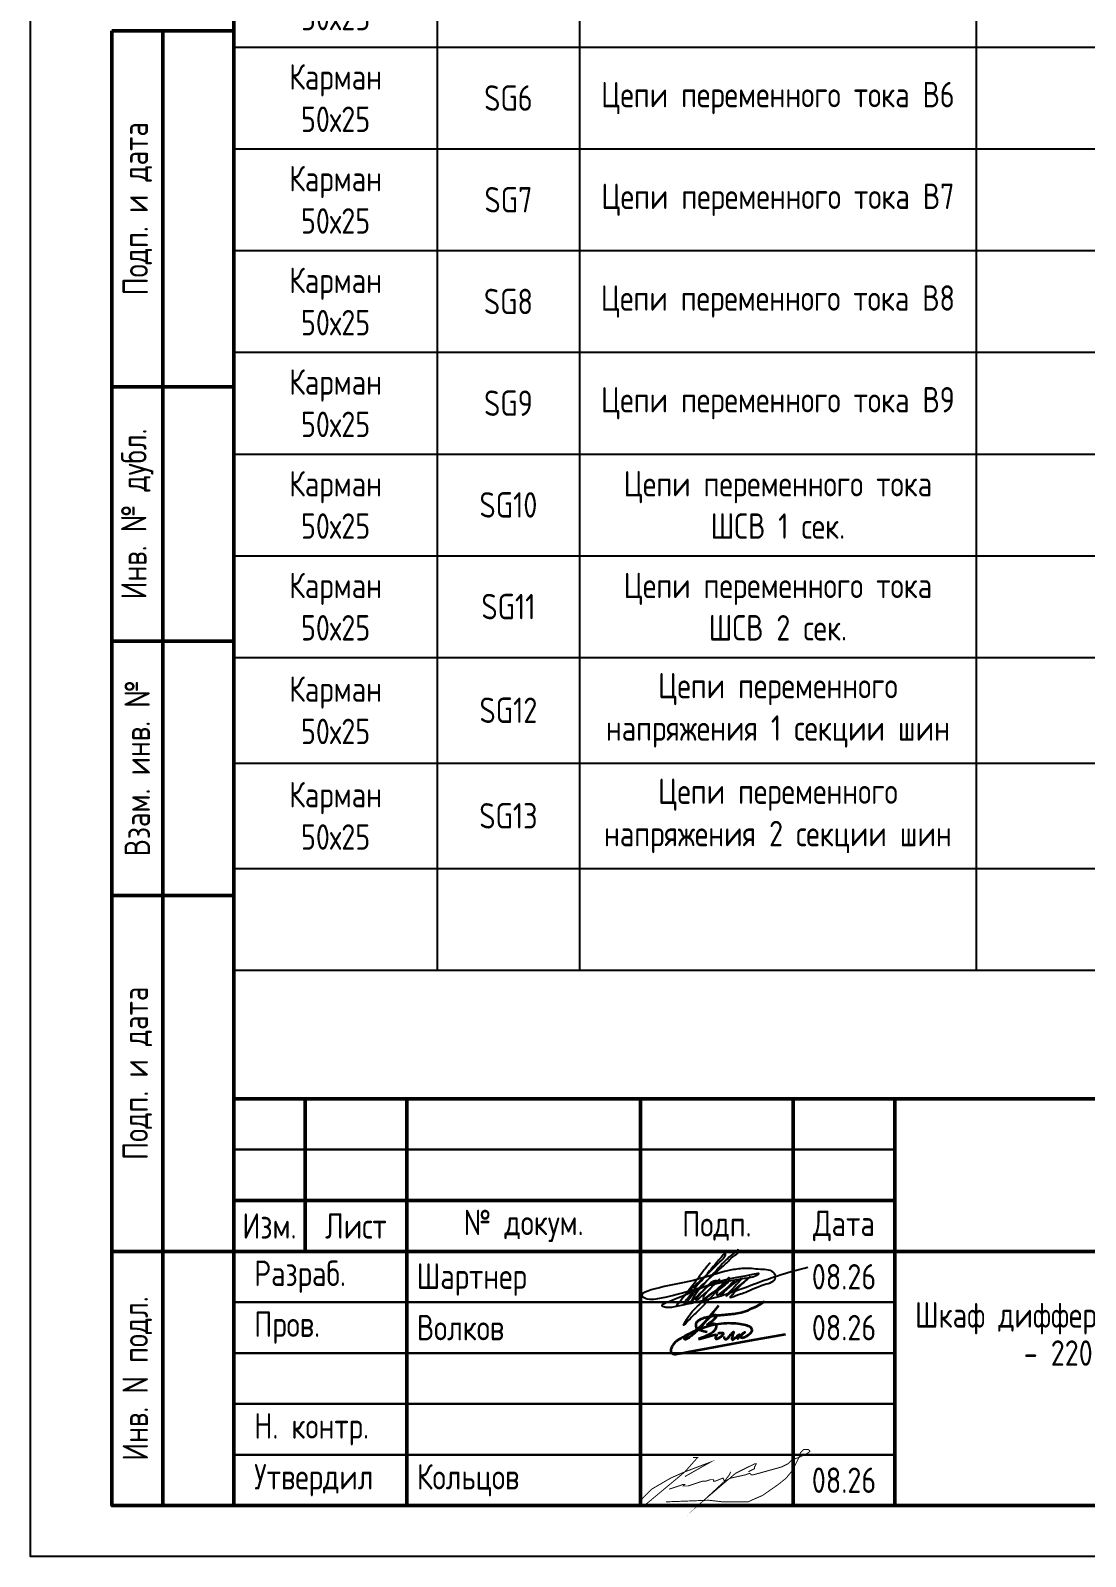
# Model space of a CAD drawing. Header units: millimetres. Extents: x -840 to 2694, y 0 to 584.
# Drawn here: x -840 to -736.2, y -0.1 to 149.9 of the extents above; entities that cross this region are included whole.
import ezdxf

# ---------------------------------------------------------------- set-up
doc = ezdxf.new("R2010")
doc.units = ezdxf.units.MM
doc.styles.add('Gost type A_2.5', font='GOST_0.TTF', dxfattribs={"height": 2.5})
doc.styles.add('Gost_type_A', font='GOST_0.TTF')

# ---------------------------------------------------------------- blocks, each defined once
blk = doc.blocks.new('Штамп левый нижний')
at = {"lineweight": 50}
for points in [[(-12, 145), (-7, 145), (-7, 110), (-12, 110)], [(-7, 145), (0, 145), (0, 110), (-7, 110)], [(-12, 110), (-7, 110), (-7, 85), (-12, 85)], [(-7, 110), (0, 110), (0, 85), (-7, 85)], [(-12, 85), (-7, 85), (-7, 60), (-12, 60)], [(-7, 85), (0, 85), (0, 60), (-7, 60)], [(-12, 60), (-7, 60), (-7, 25), (-12, 25)], [(-7, 60), (0, 60), (0, 25), (-7, 25)], [(-12, 25), (-7, 25), (-7, 0), (-12, 0)], [(-7, 25), (0, 25), (0, 0), (-7, 0)]]:
    blk.add_lwpolyline(points, close=True, dxfattribs=at)
at = {"char_height": 2.5, "attachment_point": 5, "rotation": 90, "style": 'Gost_type_A'}
for s, insert, width in [('Подп. и дата', (-9.5, 127.5), 35), ('Инв. № дубл.', (-9.5, 97.5), 25), ('Взам. инв. №', (-9.5, 72.5), 25), ('Подп. и дата', (-9.5, 42.5), 35), ('Инв. N подл.', (-9.5, 12.5), 25)]:
    blk.add_mtext(s, dxfattribs=dict(at, insert=insert, width=width))
blk = doc.blocks.new('Формат_А4')
blk.add_lwpolyline([(0, 297), (0, 0), (-210, 0), (-210, 297)], close=True)
at = {"lineweight": 50}
blk.add_lwpolyline([(-190, 292), (-5, 292), (-5, 5), (-190, 5)], close=True, dxfattribs=at)
blk = doc.blocks.new('Штамп большой нижний текстовый')
for points in [[(-185, 40), (-178, 40), (-178, 35), (-185, 35)], [(-178, 40), (-168, 40), (-168, 35), (-178, 35)], [(-168, 40), (-145, 40), (-145, 35), (-168, 35)], [(-145, 40), (-130, 40), (-130, 35), (-145, 35)], [(-130, 40), (-120, 40), (-120, 35), (-130, 35)], [(-185, 35), (-178, 35), (-178, 30), (-185, 30)], [(-178, 35), (-168, 35), (-168, 30), (-178, 30)], [(-168, 35), (-145, 35), (-145, 30), (-168, 30)], [(-145, 35), (-130, 35), (-130, 30), (-145, 30)], [(-130, 35), (-120, 35), (-120, 30), (-130, 30)], [(-185, 25), (-168, 25), (-168, 20), (-185, 20)], [(-168, 25), (-145, 25), (-145, 20), (-168, 20)], [(-145, 25), (-130, 25), (-130, 20), (-145, 20)], [(-130, 25), (-120, 25), (-120, 20), (-130, 20)], [(-185, 20), (-168, 20), (-168, 15), (-185, 15)], [(-168, 20), (-145, 20), (-145, 15), (-168, 15)], [(-145, 20), (-130, 20), (-130, 15), (-145, 15)], [(-130, 20), (-120, 20), (-120, 15), (-130, 15)], [(-185, 15), (-168, 15), (-168, 10), (-185, 10)], [(-168, 15), (-145, 15), (-145, 10), (-168, 10)], [(-145, 15), (-130, 15), (-130, 10), (-145, 10)], [(-130, 15), (-120, 15), (-120, 10), (-130, 10)], [(-185, 10), (-168, 10), (-168, 5), (-185, 5)], [(-168, 10), (-145, 10), (-145, 5), (-168, 5)], [(-145, 10), (-130, 10), (-130, 5), (-145, 5)], [(-130, 10), (-120, 10), (-120, 5), (-130, 5)], [(-185, 5), (-168, 5), (-168, 0), (-185, 0)], [(-168, 5), (-145, 5), (-145, 0), (-168, 0)], [(-145, 5), (-130, 5), (-130, 0), (-145, 0)], [(-130, 5), (-120, 5), (-120, 0), (-130, 0)]]:
    blk.add_lwpolyline(points, close=True)
at = {"lineweight": 50}
for points in [[(-185, 40), (-120, 40), (-120, 30), (-185, 30)], [(-178, 40), (-168, 40), (-168, 30), (-178, 30)], [(-145, 40), (-130, 40), (-130, 30), (-145, 30)], [(-120, 25), (0, 25), (0, 40), (-120, 40)], [(-185, 30), (-178, 30), (-178, 25), (-185, 25)], [(-178, 30), (-168, 30), (-168, 25), (-178, 25)], [(-168, 30), (-145, 30), (-145, 25), (-168, 25)], [(-145, 30), (-130, 30), (-130, 25), (-145, 25)], [(-130, 30), (-120, 30), (-120, 25), (-130, 25)], [(-185, 25), (-168, 25), (-168, 0), (-185, 0)], [(-168, 25), (-145, 25), (-145, 0), (-168, 0)], [(-145, 25), (-130, 25), (-130, 0), (-145, 0)], [(-130, 25), (-120, 25), (-120, 0), (-130, 0)], [(-120, 25), (-50, 25), (-50, 0), (-120, 0)]]:
    blk.add_lwpolyline(points, close=True, dxfattribs=at)
at = {"char_height": 2.5, "style": 'Gost_type_A'}
for s, insert, width, attachment_point in [('Изм.', (-181.5, 27.5), 7, 5), ('Лист', (-173, 27.5), 10, 5), ('№ докум.', (-156.5, 27.5), 23, 5), ('Подп.', (-137.5, 27.5), 15, 5), ('Дата', (-125, 27.5), 10, 5), ('\\pxl0.8;Разраб.', (-185, 22.5), 17, 4), ('\\pxl0.8;Пров.', (-185, 17.5), 17, 4), ('\\pxl0.8;Н. контр.', (-185, 7.5), 17, 4), ('\\pxl0.8;Утвердил', (-185, 2.5), 17, 4)]:
    blk.add_mtext(s, dxfattribs=dict(at, insert=insert, width=width, attachment_point=attachment_point))
blk = doc.blocks.new('Сотрудник 7_1')
at = {"lineweight": 35}
for points in [[(5.51, 4.62), (4.98, 3.97), (4.54, 3.43), (4.18, 3.01), (3.9, 2.68), (3.67, 2.43), (3.49, 2.24), (3.34, 2.09), (3.21, 1.97), (3.08, 1.86), (2.97, 1.76), (2.86, 1.67), (2.76, 1.6), (2.67, 1.53), (2.59, 1.47), (2.52, 1.42), (2.45, 1.38), (2.4, 1.35), (2.35, 1.33), (2.31, 1.31), (2.28, 1.3), (2.25, 1.3), (2.23, 1.3), (2.21, 1.31), (2.2, 1.31), (2.19, 1.33), (2.18, 1.34), (2.18, 1.36), (2.18, 1.38), (2.18, 1.4), (2.19, 1.42), (2.2, 1.45), (2.22, 1.48), (2.25, 1.51), (2.28, 1.55), (2.32, 1.59), (2.36, 1.63), (2.42, 1.67), (2.49, 1.72), (2.56, 1.78), (2.65, 1.84), (2.75, 1.9), (2.87, 1.97), (2.99, 2.04), (3.12, 2.12), (3.25, 2.21), (3.39, 2.3), (3.53, 2.41), (3.67, 2.52), (3.81, 2.64), (3.94, 2.77), (4.07, 2.9), (4.2, 3.03), (4.32, 3.15), (4.44, 3.27), (4.55, 3.37), (4.65, 3.46), (4.74, 3.54), (4.82, 3.6), (4.9, 3.64), (4.97, 3.68), (5.03, 3.7), (5.08, 3.72), (5.13, 3.73), (5.17, 3.73), (5.21, 3.73), (5.24, 3.73), (5.26, 3.73), (5.28, 3.72), (5.3, 3.71), (5.31, 3.7), (5.32, 3.68), (5.33, 3.66), (5.33, 3.64), (5.32, 3.61), (5.32, 3.58), (5.3, 3.54), (5.28, 3.5), (5.25, 3.46), (5.21, 3.41), (5.16, 3.36), (5.1, 3.3), (5.03, 3.23), (4.96, 3.17), (4.88, 3.1), (4.8, 3.04), (4.72, 2.98), (4.65, 2.92), (4.59, 2.87), (4.53, 2.83), (4.49, 2.8), (4.46, 2.77), (4.43, 2.76), (4.42, 2.75), (4.42, 2.74), (4.43, 2.75), (4.45, 2.75), (4.49, 2.76), (4.53, 2.78), (4.58, 2.8), (4.64, 2.82), (4.7, 2.84), (4.76, 2.85), (4.83, 2.86), (4.89, 2.87), (4.95, 2.88), (5.01, 2.87), (5.06, 2.87), (5.11, 2.85), (5.15, 2.84), (5.19, 2.81), (5.22, 2.78), (5.25, 2.75), (5.27, 2.72), (5.29, 2.68), (5.3, 2.63), (5.3, 2.59), (5.3, 2.54), (5.29, 2.49), (5.27, 2.44), (5.26, 2.38), (5.23, 2.33), (5.2, 2.28), (5.17, 2.22), (5.12, 2.17), (5.07, 2.11), (5, 2.05), (4.92, 1.99), (4.83, 1.93), (4.73, 1.86), (4.6, 1.79), (4.47, 1.72), (4.31, 1.65), (4.15, 1.57), (3.96, 1.49), (3.76, 1.41), (3.54, 1.32)], [(4.39, 2), (4.09, 2.07), (3.85, 2.15), (3.67, 2.21), (3.55, 2.27), (3.46, 2.33), (3.4, 2.39), (3.37, 2.44), (3.35, 2.5), (3.33, 2.55), (3.32, 2.61), (3.31, 2.66), (3.31, 2.72), (3.31, 2.77), (3.32, 2.83), (3.34, 2.89), (3.36, 2.94), (3.39, 2.99), (3.43, 3.05), (3.48, 3.1), (3.54, 3.15), (3.6, 3.2), (3.67, 3.24), (3.74, 3.29), (3.82, 3.33), (3.91, 3.37), (4.01, 3.4), (4.11, 3.44), (4.22, 3.47), (4.34, 3.5), (4.47, 3.53), (4.62, 3.56), (4.77, 3.58), (4.93, 3.61), (5.11, 3.63), (5.29, 3.65), (5.48, 3.67), (5.67, 3.69), (5.85, 3.71), (6.04, 3.72), (6.21, 3.74), (6.38, 3.76), (6.55, 3.77), (6.71, 3.79), (6.86, 3.81), (7.02, 3.83), (7.19, 3.86), (7.36, 3.89), (7.54, 3.92), (7.74, 3.96), (7.95, 4.01), (8.19, 4.09), (8.47, 4.19), (8.78, 4.33), (9.15, 4.51), (9.57, 4.74), (10.05, 5.03)], [(6.04, 1.58), (6.05, 1.53), (6.06, 1.49), (6.06, 1.46), (6.07, 1.43), (6.09, 1.4), (6.1, 1.38), (6.12, 1.36), (6.14, 1.35), (6.16, 1.33), (6.19, 1.33), (6.22, 1.33), (6.25, 1.33), (6.28, 1.33), (6.31, 1.34), (6.34, 1.36), (6.37, 1.38), (6.4, 1.4), (6.43, 1.43), (6.46, 1.46), (6.49, 1.5), (6.52, 1.53), (6.55, 1.57), (6.58, 1.62), (6.62, 1.66), (6.65, 1.71), (6.69, 1.75), (6.73, 1.8), (6.78, 1.84), (6.82, 1.88), (6.85, 1.92), (6.89, 1.95), (6.92, 1.98), (6.95, 2.01), (6.97, 2.03), (6.98, 2.05), (7, 2.06), (7, 2.06), (7.01, 2.06), (7.01, 2.05), (7, 2.03), (7, 2), (6.99, 1.96), (6.97, 1.93), (6.96, 1.88), (6.94, 1.83), (6.93, 1.79), (6.91, 1.74), (6.9, 1.69), (6.89, 1.64), (6.88, 1.6), (6.87, 1.56), (6.86, 1.53), (6.85, 1.49), (6.84, 1.46), (6.84, 1.43), (6.84, 1.41), (6.84, 1.38), (6.84, 1.36), (6.84, 1.35), (6.84, 1.33), (6.84, 1.32), (6.85, 1.31), (6.86, 1.3), (6.86, 1.29), (6.87, 1.29), (6.88, 1.28), (6.89, 1.28), (6.9, 1.27), (6.91, 1.27), (6.92, 1.27), (6.93, 1.28), (6.95, 1.28), (6.96, 1.29), (6.97, 1.29), (6.98, 1.3), (7, 1.32), (7.03, 1.34), (7.06, 1.37), (7.1, 1.41), (7.15, 1.45), (7.21, 1.5), (7.27, 1.56), (7.34, 1.62), (7.41, 1.68), (7.48, 1.73), (7.54, 1.77), (7.58, 1.79), (7.6, 1.79), (7.61, 1.77), (7.59, 1.72), (7.57, 1.67), (7.54, 1.61), (7.5, 1.54), (7.46, 1.48), (7.43, 1.43), (7.41, 1.4), (7.4, 1.38), (7.41, 1.38), (7.42, 1.4), (7.45, 1.43), (7.49, 1.48), (7.54, 1.53), (7.6, 1.59), (7.66, 1.66), (7.73, 1.72), (7.81, 1.79), (7.88, 1.85), (7.95, 1.9), (8.01, 1.95), (8.06, 1.99), (8.09, 2.01), (8.11, 2.02), (8.1, 2.02), (8.07, 1.99), (8.03, 1.96), (7.98, 1.91), (7.92, 1.86), (7.87, 1.81), (7.81, 1.76), (7.76, 1.71), (7.73, 1.67), (7.7, 1.64), (7.68, 1.61), (7.67, 1.58), (7.67, 1.56), (7.67, 1.54), (7.68, 1.53), (7.7, 1.51), (7.71, 1.5), (7.73, 1.49), (7.75, 1.48), (7.77, 1.48), (7.8, 1.47), (7.83, 1.47), (7.87, 1.48), (7.91, 1.48), (7.96, 1.5), (8.01, 1.51), (8.07, 1.53), (8.13, 1.55), (8.19, 1.58), (8.26, 1.62), (8.33, 1.66), (8.4, 1.71), (8.48, 1.76), (8.55, 1.82), (8.63, 1.89), (8.69, 1.95), (8.75, 2.02), (8.79, 2.1), (8.82, 2.17), (8.83, 2.24), (8.81, 2.31), (8.78, 2.37), (8.72, 2.44), (8.65, 2.5), (8.56, 2.56), (8.44, 2.61), (8.31, 2.66), (8.17, 2.71), (8, 2.75), (7.83, 2.78), (7.64, 2.81), (7.44, 2.84), (7.22, 2.86), (7, 2.88), (6.77, 2.88), (6.53, 2.89), (6.29, 2.88), (6.04, 2.87), (5.79, 2.84), (5.52, 2.81), (5.25, 2.77), (4.97, 2.71), (4.68, 2.64), (4.38, 2.55), (4.06, 2.44), (3.74, 2.32), (3.42, 2.2), (3.11, 2.06), (2.8, 1.92), (2.51, 1.78), (2.25, 1.65), (2.01, 1.52), (1.8, 1.4), (1.62, 1.29), (1.47, 1.18), (1.35, 1.09), (1.24, 0.99), (1.15, 0.91), (1.08, 0.82), (1.02, 0.74), (0.97, 0.65), (0.93, 0.57), (0.89, 0.49), (0.86, 0.41), (0.84, 0.34), (0.83, 0.27), (0.82, 0.21), (0.82, 0.15), (0.83, 0.11), (0.84, 0.07), (0.85, 0.04), (0.87, 0.01), (0.89, -0.01), (0.91, -0.03), (0.94, -0.05), (0.97, -0.07), (1, -0.08), (1.03, -0.1), (1.07, -0.11), (1.1, -0.12), (1.13, -0.13), (1.17, -0.14), (1.2, -0.15), (1.24, -0.15), (1.29, -0.15), (1.47, -0.12), (1.9, -0.04), (2.7, 0.1), (3.99, 0.34), (5.91, 0.69), (8.58, 1.18), (12.12, 1.82)], [(3.54, 1.32), (4.17, 1.5), (4.63, 1.63), (4.96, 1.71), (5.17, 1.76), (5.28, 1.77), (5.33, 1.76), (5.34, 1.73), (5.32, 1.7), (5.3, 1.66), (5.28, 1.62), (5.27, 1.58), (5.26, 1.55), (5.25, 1.51), (5.24, 1.48), (5.24, 1.45), (5.24, 1.42), (5.24, 1.4), (5.25, 1.39), (5.26, 1.37), (5.27, 1.36), (5.29, 1.36), (5.31, 1.36), (5.33, 1.36), (5.35, 1.36), (5.39, 1.37), (5.42, 1.38), (5.46, 1.4), (5.49, 1.41), (5.54, 1.43), (5.58, 1.45), (5.62, 1.48), (5.67, 1.51), (5.72, 1.54), (5.76, 1.57), (5.81, 1.61), (5.85, 1.64), (5.89, 1.68), (5.93, 1.72), (5.96, 1.75), (5.99, 1.78), (6, 1.81), (6.02, 1.83), (6.02, 1.86), (6.01, 1.87), (6, 1.89), (5.98, 1.9), (5.95, 1.91), (5.91, 1.92), (5.87, 1.92), (5.81, 1.92), (5.75, 1.92), (5.69, 1.92), (5.63, 1.91), (5.57, 1.9), (5.51, 1.89), (5.46, 1.88)]]:
    blk.add_lwpolyline(points, dxfattribs=at)
blk = doc.blocks.new('*T23')
at = {"color": 0, "linetype": 'ByBlock', "lineweight": -2, "transparency": 16777216}
for p, q in [((0, 0), (185, 0)), ((0, 0), (0, -234.37)), ((20, 0), (20, -22.61)), ((73, 0), (73, -22.61)), ((87, 0), (87, -22.61)), ((101, 0), (101, -22.61)), ((115, 0), (115, -22.61)), ((129, 0), (129, -22.61)), ((143, 0), (143, -22.61)), ((157, 0), (157, -22.61)), ((171, 0), (171, -22.61)), ((185, 0), (185, -234.37)), ((210, 0), (395, 0)), ((210, 0), (210, -63.61)), ((230, 0), (230, -22.61)), ((283, 0), (283, -22.61)), ((297, 0), (297, -22.61)), ((311, 0), (311, -22.61)), ((325, 0), (325, -22.61)), ((339, 0), (339, -22.61)), ((353, 0), (353, -22.61)), ((367, 0), (367, -22.61)), ((381, 0), (381, -22.61)), ((395, 0), (395, -63.61)), ((0, -22.61), (185, -22.61)), ((0, -23.61), (185, -23.61)), ((20, -23.61), (20, -234.37)), ((34, -23.61), (34, -234.37)), ((73, -23.61), (73, -234.37)), ((87, -23.61), (87, -234.37)), ((101, -23.61), (101, -234.37)), ((115, -23.61), (115, -234.37)), ((129, -23.61), (129, -234.37)), ((143, -23.61), (143, -234.37)), ((157, -23.61), (157, -234.37)), ((171, -23.61), (171, -234.37)), ((210, -22.61), (395, -22.61)), ((210, -23.61), (395, -23.61)), ((230, -23.61), (230, -63.61)), ((244, -23.61), (244, -63.61)), ((283, -23.61), (283, -63.61)), ((297, -23.61), (297, -63.61)), ((311, -23.61), (311, -63.61)), ((325, -23.61), (325, -63.61)), ((339, -23.61), (339, -63.61)), ((353, -23.61), (353, -63.61)), ((367, -23.61), (367, -63.61)), ((381, -23.61), (381, -63.61)), ((0, -33.61), (185, -33.61)), ((210, -33.61), (395, -33.61)), ((0, -43.61), (185, -43.61)), ((210, -43.61), (395, -43.61)), ((0, -53.61), (185, -53.61)), ((210, -53.61), (395, -53.61)), ((0, -63.61), (185, -63.61)), ((210, -63.61), (395, -63.61)), ((0, -73.61), (185, -73.61)), ((0, -83.61), (185, -83.61)), ((0, -93.61), (185, -93.61)), ((0, -103.61), (185, -103.61)), ((0, -113.61), (185, -113.61)), ((0, -123.61), (185, -123.61)), ((0, -133.61), (185, -133.61)), ((0, -143.61), (185, -143.61)), ((0, -153.61), (185, -153.61)), ((0, -163.61), (185, -163.61)), ((0, -173.61), (185, -173.61)), ((0, -183.61), (185, -183.61)), ((0, -193.61), (185, -193.61)), ((0, -203.61), (185, -203.61)), ((0, -213.99), (185, -213.99)), ((0, -224.37), (185, -224.37)), ((0, -234.37), (185, -234.37))]:
    blk.add_line(p, q, dxfattribs=at)
at = {"color": 0, "transparency": 16777216, "char_height": 2.5, "attachment_point": 5}
for s, insert, width, style in [('Тип таблички', (10, -11.3), 17, 'Gost_type_A'), ('{\\H0.83333x;\\C256;Поле А \\P-90}', (80, -11.3), 11, 'Gost_type_A'), ('{\\H0.83333x;\\C256;Поле Б\\P-30}', (94, -11.3), 11, 'Gost_type_A'), ('{\\H0.83333x;\\C256;Поле В\\P0}', (108, -11.3), 11, 'Gost_type_A'), ('{\\H0.83333x;\\C256;Поле Г\\P30}', (122, -11.3), 11, 'Gost_type_A'), ('{\\H0.83333x;\\C256;Поле Д\\P90}', (136, -11.3), 11, 'Gost_type_A'), ('{\\H0.83333x;\\C256;Поле З\\P135}', (150, -11.3), 11, 'Gost_type_A'), ('{\\H0.83333x;\\C256;Поле И\\P180}', (164, -11.3), 11, 'Gost_type_A'), ('{\\H0.83333x;\\C256;Поле К\\P225}', (178, -11.3), 11, 'Gost_type_A'), ('Тип таблички', (220, -11.3), 17, 'Gost_type_A'), ('{\\H0.83333x;\\C256;Поле А \\P-90}', (290, -11.3), 11, 'Gost_type_A'), ('{\\H0.83333x;\\C256;Поле Б\\P-30}', (304, -11.3), 11, 'Gost_type_A'), ('{\\H0.83333x;\\C256;Поле В\\P0}', (318, -11.3), 11, 'Gost_type_A'), ('{\\H0.83333x;\\C256;Поле Г\\P30}', (332, -11.3), 11, 'Gost_type_A'), ('{\\H0.83333x;\\C256;Поле Д\\P90}', (346, -11.3), 11, 'Gost_type_A'), ('{\\H0.83333x;\\C256;Поле З\\P135}', (360, -11.3), 11, 'Gost_type_A'), ('{\\H0.83333x;\\C256;Поле И\\P180}', (374, -11.3), 11, 'Gost_type_A'), ('{\\H0.83333x;\\C256;Поле К\\P225}', (388, -11.3), 11, 'Gost_type_A'), ('Текст надписи', (46.5, -11.3), 50, 'Gost_type_A'), ('Текст надписи', (256.5, -11.3), 50, 'Gost_type_A'), ('Карман\\P50х25', (10, -28.61), 17, 'Gost_type_A'), ('A1', (27, -28.61), 11, 'Gost type A_2.5'), ('ИЭУ', (53.5, -28.61), 36, 'Gost type A_2.5'), ('Карман\\P50х25', (10, -38.61), 17, 'Gost_type_A'), ('A2', (27, -38.61), 11, 'Gost type A_2.5'), ('ИЭУ', (53.5, -38.61), 36, 'Gost type A_2.5'), ('Карман\\P50х25', (10, -48.61), 17, 'Gost_type_A'), ('A3', (27, -48.61), 11, 'Gost type A_2.5'), ('ИЭУ', (53.5, -48.61), 36, 'Gost type A_2.5'), ('Карман\\P50х25', (10, -58.61), 17, 'Gost_type_A'), ('A1.1', (27, -58.61), 11, 'Gost type A_2.5'), ('ИЧМ ИЭУ', (53.5, -58.61), 36, 'Gost type A_2.5'), ('Карман\\P50х25', (10, -68.61), 17, 'Gost_type_A'), ('A2.1', (27, -68.61), 11, 'Gost type A_2.5'), ('ИЧМ ИЭУ', (53.5, -68.61), 36, 'Gost type A_2.5'), ('Карман\\P50х25', (10, -78.61), 17, 'Gost_type_A'), ('A3.1', (27, -78.61), 11, 'Gost type A_2.5'), ('ИЧМ ИЭУ', (53.5, -78.61), 36, 'Gost type A_2.5'), ('Карман\\P50х25', (10, -88.61), 17, 'Gost_type_A'), ('HL1', (27, -88.61), 11, 'Gost type A_2.5'), ('Вызов', (53.5, -88.61), 36, 'Gost type A_2.5'), ('Карман\\P50х25', (10, -98.61), 17, 'Gost_type_A'), ('SG1', (27, -98.61), 11, 'Gost_type_A'), ('{\\C256;Цепи переменного тока В1}', (53.5, -98.61), 36, 'Gost_type_A'), ('Карман\\P50х25', (10, -108.61), 17, 'Gost_type_A'), ('SG2', (27, -108.61), 11, 'Gost_type_A'), ('{\\C256;Цепи переменного тока В2}', (53.5, -108.61), 36, 'Gost_type_A'), ('Карман\\P50х25', (10, -118.61), 17, 'Gost_type_A'), ('{\\C256;Цепи переменного тока В3}', (53.5, -118.61), 36, 'Gost_type_A'), ('SG3', (27, -118.61), 11, 'Gost_type_A'), ('Карман\\P50х25', (10, -128.61), 17, 'Gost_type_A'), ('SG4', (27, -128.61), 11, 'Gost_type_A'), ('{\\C256;Цепи переменного тока В4}', (53.5, -128.61), 36, 'Gost_type_A'), ('Карман\\P50х25', (10, -138.61), 17, 'Gost_type_A'), ('SG5', (27, -138.61), 11, 'Gost_type_A'), ('{\\C256;Цепи переменного тока В5}', (53.5, -138.61), 36, 'Gost_type_A'), ('Карман\\P50х25', (10, -148.61), 17, 'Gost_type_A'), ('{\\C256;Цепи переменного тока В6}', (53.5, -148.61), 36, 'Gost_type_A'), ('SG6', (27, -148.61), 11, 'Gost_type_A'), ('Карман\\P50х25', (10, -158.61), 17, 'Gost_type_A'), ('SG7', (27, -158.61), 11, 'Gost_type_A'), ('{\\C256;Цепи переменного тока В7}', (53.5, -158.61), 36, 'Gost_type_A'), ('Карман\\P50х25', (10, -168.61), 17, 'Gost_type_A'), ('SG8', (27, -168.61), 11, 'Gost_type_A'), ('{\\C256;Цепи переменного тока В8}', (53.5, -168.61), 36, 'Gost_type_A'), ('Карман\\P50х25', (10, -178.61), 17, 'Gost_type_A'), ('{\\C256;Цепи переменного тока В9}', (53.5, -178.61), 36, 'Gost_type_A'), ('SG9', (27, -178.61), 11, 'Gost_type_A'), ('Карман\\P50х25', (10, -188.61), 17, 'Gost_type_A'), ('{\\C256;Цепи переменного тока ШСВ 1 сек.}', (53.5, -188.61), 36, 'Gost_type_A'), ('SG10', (27, -188.61), 11, 'Gost_type_A'), ('Карман\\P50х25', (10, -198.61), 17, 'Gost_type_A'), ('{\\C256;Цепи переменного тока ШСВ 2 сек.}', (53.5, -198.61), 36, 'Gost_type_A'), ('SG11', (27, -198.61), 11, 'Gost_type_A'), ('Карман\\P50х25', (10, -208.8), 17, 'Gost_type_A'), ('{\\C256;Цепи переменного напряжения 1 секции шин}', (53.5, -208.8), 36, 'Gost_type_A'), ('SG12', (27, -208.8), 11, 'Gost_type_A'), ('Карман\\P50х25', (10, -219.18), 17, 'Gost_type_A'), ('{\\C256;Цепи переменного напряжения 2 секции шин}', (53.5, -219.18), 36, 'Gost_type_A'), ('SG13', (27, -219.18), 11, 'Gost_type_A')]:
    blk.add_mtext(s, dxfattribs=dict(at, insert=insert, width=width, style=style))

msp = doc.modelspace()

# ---------------------------------------------------------------- linework, layer by layer
at = {"const_width": 0.0934}
for points in [[(-774.86, 9.61), (-774.4, 9.61), (-775.64, 8.21), (-776.57, 7.43), (-778.52, 5.81), (-779.64, 4.88), (-780, 4.88), (-780, 5.1), (-779.84, 5.56), (-778.91, 6.5), (-777.04, 7.59), (-775.64, 8.21), (-773.15, 9.15), (-775.64, 7.74)], [(-777.2, 6.5), (-776.26, 6.81), (-775.8, 6.97), (-775.64, 6.97), (-775.8, 6.81), (-775.64, 6.81), (-775.33, 6.81), (-773.93, 7.28), (-773.62, 7.28), (-773.15, 7.43), (-772.84, 7.43), (-772.84, 7.28), (-772.68, 7.28), (-771.9, 7.59), (-771.75, 7.28), (-771.13, 7.59), (-769.72, 7.9), (-769.26, 8.06), (-769.1, 7.9), (-768.95, 7.9), (-766.14, 8.68), (-765.52, 8.99), (-765.21, 9.3), (-764.9, 9.46), (-764.43, 9.61), (-763.81, 9.92), (-763.5, 10.08), (-763.34, 10.23), (-763.5, 10.39), (-763.81, 10.39), (-763.96, 10.39), (-764.28, 10.08), (-764.43, 9.61), (-765.05, 8.37), (-765.68, 7.59), (-766.45, 6.97), (-768.01, 5.88), (-769.1, 5.41), (-769.41, 5.25), (-771.9, 5.25), (-773.31, 5.41), (-777.51, 5.25)], [(-771.13, 8.21), (-771.28, 7.9), (-771.75, 7.28), (-773.77, 5.41), (-770.66, 8.06), (-768.79, 8.99), (-768.63, 8.99), (-768.79, 8.68), (-768.79, 8.52), (-769.41, 8.21)]]:
    msp.add_lwpolyline(points, dxfattribs=at)
msp.add_spline([(-773.17, 28.75), (-773.55, 28.3), (-773.74, 28.06), (-773.88, 27.88), (-774.32, 27.29), (-774.43, 27.14), (-775.67, 25.52), (-776.53, 24.45), (-775.47, 25.76), (-774.5, 26.67), (-773.28, 27.77), (-772.56, 28.5), (-771.86, 29.19), (-771.69, 29.45), (-771.64, 29.64), (-772.33, 29), (-773.47, 27.65), (-773.69, 27.37), (-774.75, 26.14), (-775.37, 25.25), (-775.71, 24.73), (-775.71, 24.64), (-775.42, 24.93), (-774.79, 25.74), (-774.03, 26.49), (-772.99, 27.43), (-772.48, 27.9), (-771.53, 28.76), (-770.72, 29.5), (-770.36, 29.86), (-770.36, 29.99), (-770.68, 29.83), (-771.76, 28.88), (-773.44, 27.01), (-774.7, 25.51), (-775.02, 25), (-773.82, 26.06), (-772.73, 26.95), (-772.6, 27.02), (-772.54, 26.9), (-772.68, 26.67), (-773.71, 25.72), (-774.24, 25.25), (-774.46, 25.08), (-774.53, 25.08), (-774.44, 25.32), (-773.81, 26.05), (-773.58, 26.28), (-772.64, 27.02), (-772.58, 27.02), (-772.58, 26.74), (-772.34, 26.98), (-773.63, 25.69), (-773.84, 25.27), (-773.84, 25.16), (-773.62, 25.28), (-772.48, 26.15), (-771.39, 27.24), (-774.16, 24.22), (-775.31, 23.07), (-775.77, 22.61), (-775.48, 23.19), (-774.07, 24.78), (-772.51, 26.11), (-771.22, 27.03), (-772.13, 26.23), (-772.52, 25.74), (-772.52, 25.59), (-772.2, 25.71), (-770.77, 27), (-772.18, 25.48), (-770.55, 26.93), (-770.05, 27.22), (-770.34, 26.86), (-771.58, 25.51), (-769.24, 27.37), (-770.31, 26.39), (-771.14, 25.45), (-771.22, 25.37), (-770.62, 25.53), (-769.87, 25.8), (-767.85, 26.61), (-766.72, 27.32), (-766.84, 27.71), (-768.21, 28.1), (-769.09, 28.19), (-770.05, 28.19), (-771.34, 27.99), (-774.81, 27.03), (-779.58, 25.3), (-779.35, 25.22), (-778.47, 25.22), (-774.34, 26.26), (-769.79, 27.23), (-768.46, 27.6), (-768.37, 27.66), (-768.83, 27.63), (-773.46, 26.49), (-777.57, 24.77), (-777.93, 24.57), (-777.33, 24.38), (-777.1, 24.38), (-775.8, 24.63), (-772.83, 25.3), (-770.86, 25.93), (-768.61, 26.75), (-766.55, 27.48), (-763.55, 28.34)], degree=3)

# ---------------------------------------------------------------- block references
at = {"color": 1}
for name, p in [('Формат_А4', (-630, -0.12)), ('Штамп левый нижний', (-820, 4.88)), ('Штамп большой нижний текстовый', (-635, 4.88))]:
    msp.add_blockref(name, p, dxfattribs=at)
for name, p in [('*T23', (-820, 291.88)), ('Сотрудник 7_1', (-777.86, 19.92))]:
    msp.add_blockref(name, p)

# ---------------------------------------------------------------- texts
at = {"char_height": 2.5, "style": 'Gost_type_A'}
for s, insert, width, attachment_point in [('Шартнер', (-802.03, 27.1), 22, 4), ('08.26', (-760, 27.38), 10, 5), ('Волков', (-802, 22.38), 22, 4), ('08.26', (-760, 22.38), 10, 5), ('Кольцов', (-802, 7.38), 22, 4), ('08.26', (-760, 7.38), 10, 5)]:
    msp.add_mtext(s, dxfattribs=dict(at, insert=insert, width=width, attachment_point=attachment_point))
at = {"insert": (-720, 19.88), "char_height": 2.5, "width": 68, "attachment_point": 5, "line_spacing_factor": 0.9, "style": 'Gost_type_A'}
msp.add_mtext('Шкаф дифференциальной защиты сборных шин 110 - 220 кВ (9 присоединений), УРОВ \\PШЭТ 240.01-1-ЮИРЗ ', dxfattribs=at)

doc.saveas('drawing.dxf')
